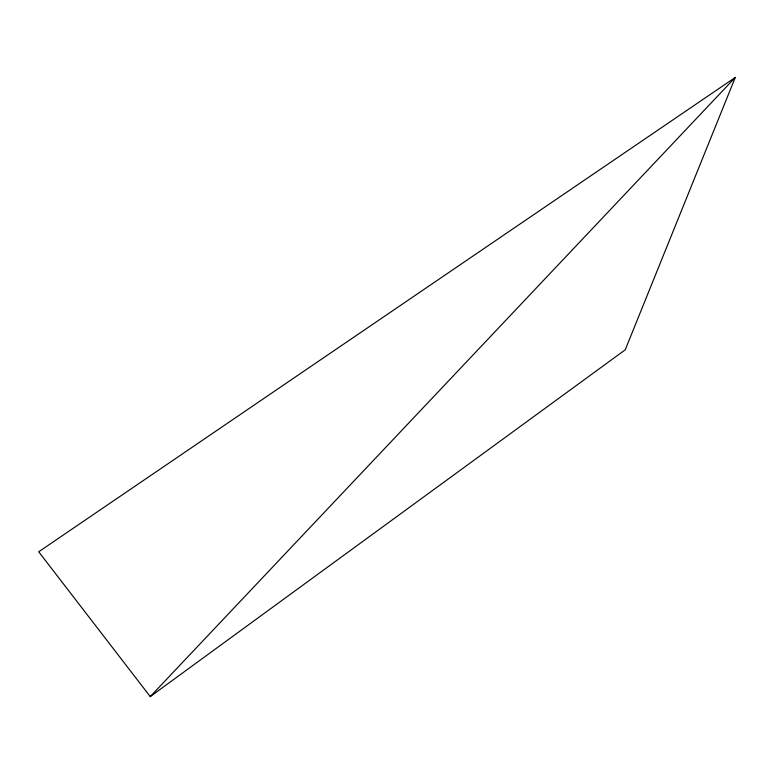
<?xml version="1.0" encoding="UTF-8"?>
<svg xmlns="http://www.w3.org/2000/svg" width="774" height="774" viewBox="0 0 774 774"><rect width="100%" height="100%" fill="white"/><g stroke="black" fill="none" stroke-linecap="round" stroke-linejoin="round"><path stroke-width="1.16" d="M735.3 77.41L625.228 349.809L150.253 696.59L38.7 551.785L735.3 77.41L150.253 696.59"/></g></svg>
